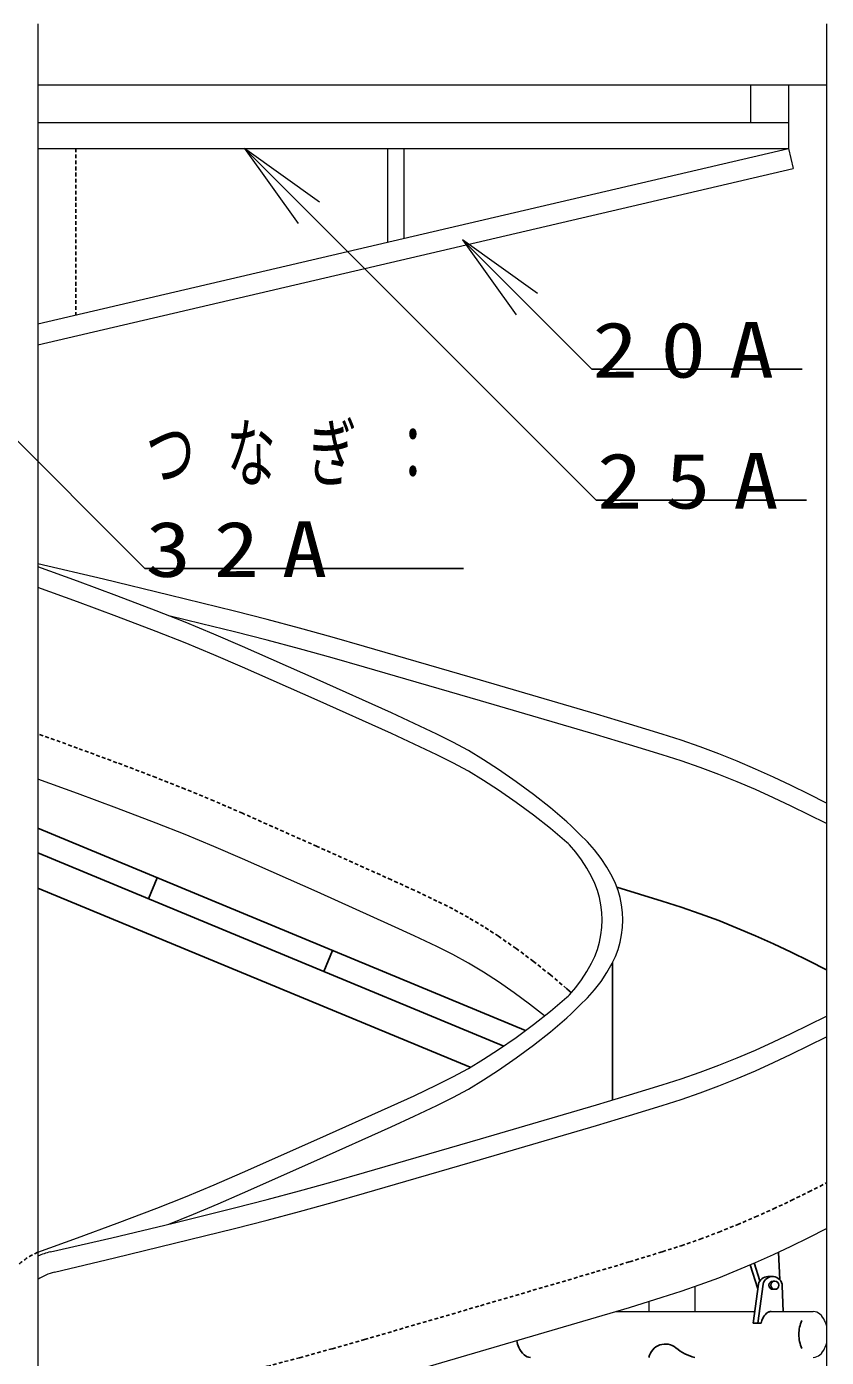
# Model space of a CAD drawing. Units: millimetres at full size; details may follow other scales. Extents: x 0 to 15000, y -1655 to 10280.
# Drawn here: x 2424 to 3478, y 2129 to 3884 of the extents above; entities that cross this region are included whole.
import ezdxf

# ---------------------------------------------------------------- set-up
doc = ezdxf.new("R2010")
doc.units = ezdxf.units.MM
doc.linetypes.add('USER4', pattern=[8, 5, -3])
for name, color, linetype, lineweight in [('外形', 2, 'Continuous', 25), ('文字', 2, 'Continuous', 13), ('補助', 2, 'Continuous', 25), ('隠線', 4, 'USER4', 25)]:
    doc.layers.add(name, color=color, linetype=linetype, lineweight=lineweight)
doc.styles.add('ＭＳ ゴシック', font='')
doc.styles.get('ＭＳ ゴシック').set_extended_font_data('MS Gothic')

# ---------------------------------------------------------------- blocks, each defined once
blk = doc.blocks.new('open_arrow')
at = {"color": 0, "linetype": 'Continuous', "lineweight": -2}
blk.add_lwpolyline([(7.5, 1.25), (0, 0), (7.5, -1.25)], dxfattribs=at)

msp = doc.modelspace()

# ---------------------------------------------------------------- linework, layer by layer
at = {"layer": '外形', "color": 7, "lineweight": 13}
for p, q in [((2438.745, 3887.167), (2438.745, 1627.167)), ((3478.143, 3887.167), (3478.143, 1627.167)), ((2438.745, 3807.167), (3478.143, 3807.167)), ((3378.143, 3807.167), (3378.143, 3757.167)), ((3428.143, 3807.167), (3428.143, 3723.167)), ((2438.745, 3757.167), (3428.143, 3757.167)), ((2438.745, 3723.167), (3428.143, 3723.167)), ((2438.745, 3491.979), (3428.143, 3723.167)), ((2899.595, 3723.167), (2899.595, 3599.664)), ((2921.295, 3723.167), (2921.295, 3604.734)), ((3428.143, 3723.167), (3434.332, 3696.68)), ((2438.745, 3464.047), (3434.332, 3696.68)), ((3304.771, 2222.68), (3304.771, 2189.734)), ((3244.271, 2203.011), (3244.271, 2189.734)), ((3200.453, 2189.734), (3383.701, 2189.734)), ((3405.179, 2189.734), (3460.83, 2189.734))]:
    msp.add_line(p, q, dxfattribs=at)
for points in [[(3478.143, 2860.123), (3455.06, 2871.887), (3431.79, 2883.279), (3408.341, 2894.296), (3384.719, 2904.936), (3360.568, 2915.254), (3336.187, 2925.016), (3311.59, 2934.217), (3286.788, 2942.852), (3261.794, 2950.917), (3218.572, 2964.152), (3175.256, 2977.078), (3022.294, 3021.965), (2869.242, 3066.542), (2826.559, 3078.716), (2783.767, 3090.499), (2740.869, 3101.892), (2697.868, 3112.892), (2611.63, 3134.235), (2525.254, 3155.017), (2438.745, 3175.237)], [(3153.001, 2818.727), (3147.575, 2824.471), (3141.925, 2829.996), (3136.06, 2835.292), (3114.338, 2853.573), (3092.074, 2871.189), (3069.288, 2888.125), (3046.001, 2904.365), (3026.356, 2917.111), (3006.258, 2929.129), (2985.734, 2940.403), (2964.81, 2950.917), (2934.908, 2965.047), (2904.843, 2978.824), (2806.758, 3022.86), (2708.515, 3066.542), (2670.806, 3082.858), (2632.835, 3098.552), (2594.61, 3113.621), (2542.817, 3133.301), (2490.86, 3152.548), (2438.745, 3171.361)], [(3139.401, 2805.127), (3137.739, 2806.619), (3136.06, 2808.092), (3114.338, 2826.373), (3092.074, 2843.989), (3069.288, 2860.925), (3046.001, 2877.165), (3026.356, 2889.911), (3006.258, 2901.929), (2985.734, 2913.203), (2964.81, 2923.717), (2934.908, 2937.847), (2904.843, 2951.624), (2806.758, 2995.66), (2708.515, 3039.342), (2670.806, 3055.658), (2632.835, 3071.352), (2594.61, 3086.421), (2542.817, 3106.101), (2490.86, 3125.348), (2438.745, 3144.161)], [(3478.143, 2832.923), (3455.06, 2844.687), (3431.79, 2856.079), (3408.341, 2867.096), (3384.719, 2877.736), (3360.568, 2888.054), (3336.187, 2897.816), (3311.59, 2907.017), (3286.788, 2915.652), (3261.794, 2923.717), (3218.572, 2936.952), (3175.256, 2949.878), (3022.294, 2994.765), (2869.242, 3039.342), (2826.559, 3051.516), (2783.767, 3063.299), (2740.869, 3074.692), (2697.868, 3085.692), (2654.651, 3096.462), (2611.399, 3107.092)], [(3106.792, 2579.667), (3086.929, 2595.107), (3066.661, 2610.01), (3046.001, 2624.365), (3026.356, 2637.111), (3006.258, 2649.129), (2985.734, 2660.403), (2964.81, 2670.917), (2934.908, 2685.047), (2904.843, 2698.824), (2806.758, 2742.86), (2708.515, 2786.542), (2670.806, 2802.858), (2632.835, 2818.552), (2594.61, 2833.621), (2542.817, 2853.301), (2490.86, 2872.548), (2438.745, 2891.361)], [(3153.001, 2593.407), (3163.103, 2603.252), (3172.483, 2613.787), (3181.094, 2624.959), (3188.892, 2636.713), (3195.84, 2648.989), (3200.047, 2657.934), (3203.526, 2667.187), (3206.256, 2676.687), (3208.218, 2686.376), (3209.4, 2696.19), (3209.795, 2706.067), (3209.4, 2715.944), (3208.218, 2725.758), (3206.256, 2735.447), (3203.526, 2744.947), (3200.047, 2754.2), (3195.84, 2763.145), (3188.892, 2775.421), (3181.094, 2787.175), (3172.483, 2798.347), (3163.103, 2808.882), (3153.001, 2818.727)], [(3139.401, 2607.007), (3147.71, 2616.774), (3155.374, 2627.056), (3162.36, 2637.809), (3168.64, 2648.989), (3172.847, 2657.934), (3176.326, 2667.187), (3179.056, 2676.687), (3181.018, 2686.376), (3182.2, 2696.19), (3182.595, 2706.067), (3182.2, 2715.944), (3181.018, 2725.758), (3179.056, 2735.447), (3176.326, 2744.947), (3172.847, 2754.2), (3168.64, 2763.145), (3162.36, 2774.325), (3155.374, 2785.078), (3147.71, 2795.36), (3139.401, 2805.127)], [(2438.745, 2267.881), (2491.206, 2286.851), (2543.506, 2306.259), (2595.642, 2326.102), (2633.518, 2341.053), (2671.145, 2356.618), (2708.515, 2372.792), (2806.639, 2416.423), (2904.605, 2460.407), (2934.789, 2474.236), (2964.81, 2488.417), (2985.72, 2498.92), (3006.231, 2510.183), (3026.315, 2522.19), (3045.946, 2534.926), (3069.247, 2551.177), (3092.047, 2568.123), (3114.325, 2585.75), (3136.06, 2604.042), (3137.739, 2605.515), (3139.401, 2607.007)], [(2455.303, 2268.282), (2536.32, 2286.988), (2617.177, 2306.375), (2697.868, 2326.442), (2740.869, 2337.442), (2783.767, 2348.835), (2826.559, 2360.618), (2869.242, 2372.792), (3022.294, 2417.369), (3175.256, 2462.256), (3218.572, 2475.182), (3261.794, 2488.417), (3286.788, 2496.482), (3311.59, 2505.117), (3336.187, 2514.318), (3360.568, 2524.08), (3384.719, 2534.398), (3408.341, 2545.038), (3431.79, 2556.055), (3455.06, 2567.447), (3478.143, 2579.211)], [(2611.445, 2305.054), (2643.99, 2318.113), (2676.349, 2331.627), (2708.515, 2345.592), (2806.639, 2389.223), (2904.605, 2433.207), (2934.789, 2447.036), (2964.81, 2461.217), (2985.72, 2471.72), (3006.231, 2482.983), (3026.315, 2494.99), (3045.946, 2507.726), (3069.247, 2523.977), (3092.047, 2540.923), (3114.325, 2558.55), (3136.06, 2576.842), (3141.925, 2582.138), (3147.575, 2587.663), (3153.001, 2593.407)], [(2460.731, 2241.615), (2539.843, 2260.55), (2618.889, 2279.759), (2697.868, 2299.242), (2740.869, 2310.242), (2783.767, 2321.635), (2826.559, 2333.418), (2869.242, 2345.592), (3022.294, 2390.169), (3175.256, 2435.056), (3218.572, 2447.982), (3261.794, 2461.217), (3286.788, 2469.282), (3311.59, 2477.917), (3336.187, 2487.118), (3360.568, 2496.88), (3384.719, 2507.198), (3408.341, 2517.838), (3431.79, 2528.855), (3455.06, 2540.247), (3478.143, 2552.011)], [(2438.745, 1984.097), (2525.254, 2004.317), (2611.63, 2025.099), (2697.868, 2046.442), (2740.869, 2057.442), (2783.767, 2068.835), (2826.559, 2080.618), (2869.242, 2092.792), (3022.294, 2137.369), (3175.256, 2182.256), (3218.572, 2195.182), (3261.794, 2208.417), (3286.788, 2216.482), (3311.59, 2225.117), (3336.187, 2234.318), (3360.568, 2244.08), (3384.719, 2254.398), (3408.341, 2265.038), (3431.79, 2276.055), (3455.06, 2287.447), (3478.143, 2299.211)]]:
    msp.add_lwpolyline(points, dxfattribs=at)
for centre, radius, start, end in [((2476.895, 2175.152), 95.6, 103.0535, 113.51934), ((2476.895, 2175.152), 68.4, 103.66959, 123.90024), ((3460.39, 2175.779), 13.962, 48.40011, 88.19657), ((3453.094, 2167.561), 24.952, 24.63858, 48.40011), ((3436.5, 2159.95), 43.208, 15.46491, 24.63858), ((3453.094, 2151.408), 24.952, 311.59989, 335.36142), ((3436.5, 2159.018), 43.208, 335.36142, 344.53509), ((3460.39, 2143.19), 13.962, 271.80343, 311.59989)]:
    msp.add_arc(centre, radius, start, end, dxfattribs=at)
at = {"layer": '文字'}
for p, q in [((2711.093, 3723.167), (3174.864, 3259.396)), ((2998.417, 3602.579), (3168.904, 3432.092)), ((2187.33, 3561.88), (2579.882, 3169.328))]:
    msp.add_line(p, q, dxfattribs=at)
at = {"layer": '文字', "lineweight": 25}
for p, q in [((3168.904, 3432.092), (3446.022, 3432.092)), ((3174.864, 3259.396), (3451.982, 3259.396)), ((2579.882, 3169.328), (2999.766, 3169.328))]:
    msp.add_line(p, q, dxfattribs=at)
at = {"layer": '補助'}
for p, q in [((2438.745, 2826.755), (3081.524, 2560.169)), ((2438.745, 2794.277), (3052.805, 2539.602)), ((2584.686, 2733.75), (2596.179, 2761.461)), ((2438.745, 2748.05), (3008.762, 2511.641)), ((2815.613, 2637.975), (2827.106, 2665.686)), ((3196.195, 2468.463), (3196.195, 2649.678)), ((3414.848, 2268.049), (3416.594, 2231.594)), ((3387.747, 2219.433), (3377.546, 2251.265)), ((3390.612, 2230.256), (3383.103, 2253.687)), ((3401.128, 2235.711), (3407.161, 2235.711)), ((3407.792, 2229.709), (3410.284, 2229.709)), ((3381.594, 2174.268), (3388.624, 2225.864)), ((3387.627, 2174.268), (3394.657, 2225.864)), ((3407.792, 2218.961), (3410.284, 2218.961)), ((3421.112, 2189.734), (3420.012, 2223.43)), ((3392.002, 2174.268), (3381.594, 2174.268))]:
    msp.add_line(p, q, dxfattribs=at)
msp.add_lwpolyline([(3478.143, 2640.123), (3455.06, 2651.887), (3431.79, 2663.279), (3408.341, 2674.296), (3384.719, 2684.936), (3360.568, 2695.254), (3336.187, 2705.016), (3311.59, 2714.217), (3286.788, 2722.852), (3261.794, 2730.917), (3231.951, 2740.091), (3202.062, 2749.118)], dxfattribs=at)
msp.add_circle((3410.284, 2224.335), 5.374, dxfattribs=at)
for centre, radius, start, end in [((3401.128, 2222.848), 12.863, 90, 166.43899), ((3407.161, 2222.848), 12.863, 2.59351, 166.43899), ((3407.792, 2224.335), 5.374, 90, 270), ((3444.008, 2159.921), 53.948, 162.93365, 164.57685), ((3422.634, 2166.483), 31.59, 145.0295, 162.93365), ((3408.112, 2176.64), 13.869, 119.59728, 145.0295), ((3405.183, 2181.797), 7.937, 89.9735, 119.59728), ((3485.159, 2159.95), 43.208, 155.36142, 180.61801), ((3485.159, 2159.018), 43.208, 179.38199, 204.63858), ((3113.127, 2159.084), 43.793, 190.18494, 202.57524), ((3097.312, 2152.508), 26.665, 202.57524, 228.75694), ((3265.81, 2124.916), 21.968, 50.08828, 168.66296), ((3317.003, 2184.44), 56.544, 228.99845, 257.50664), ((3088.301, 2142.231), 12.996, 228.75694, 269.60845)]:
    msp.add_arc(centre, radius, start, end, dxfattribs=at)
at = {"layer": '隠線'}
msp.add_line((2488.745, 3723.167), (2488.745, 3503.662), dxfattribs=at)
for points in [[(3141.999, 2609.926), (3139.056, 2612.639), (3136.06, 2615.292), (3114.338, 2633.573), (3092.074, 2651.189), (3069.288, 2668.125), (3046.001, 2684.365), (3026.356, 2697.111), (3006.258, 2709.129), (2985.734, 2720.403), (2964.81, 2730.917), (2934.908, 2745.047), (2904.843, 2758.824), (2806.758, 2802.86), (2708.515, 2846.542), (2670.806, 2862.858), (2632.835, 2878.552), (2594.61, 2893.621), (2542.817, 2913.301), (2490.86, 2932.548), (2438.745, 2951.361)], [(2438.745, 2044.097), (2525.254, 2064.317), (2611.63, 2085.099), (2697.868, 2106.442), (2740.869, 2117.442), (2783.767, 2128.835), (2826.559, 2140.618), (2869.242, 2152.792), (3022.294, 2197.369), (3175.256, 2242.256), (3218.572, 2255.182), (3261.794, 2268.417), (3286.788, 2276.482), (3311.59, 2285.117), (3336.187, 2294.318), (3360.568, 2304.08), (3384.719, 2314.398), (3408.341, 2325.038), (3431.79, 2336.055), (3455.06, 2347.447), (3478.143, 2359.211)]]:
    msp.add_lwpolyline(points, dxfattribs=at)
msp.add_arc((2476.895, 2180.223), 95.6, 113.51934, 180, dxfattribs=at)

# ---------------------------------------------------------------- block references
at = {"layer": '文字', "xscale": 16, "yscale": 16, "rotation": 315}
for p in [(2711.093, 3723.167), (2998.417, 3602.579)]:
    msp.add_blockref('open_arrow', p, dxfattribs=at)

# ---------------------------------------------------------------- texts
at = {"layer": '文字', "char_height": 73.31, "attachment_point": 7, "style": 'ＭＳ ゴシック'}
for s, insert in [('\\T1.5;\\W1.2;20A', (3169.836, 3419.736)), ('\\T1.64;\\W0.65;つなぎ：', (2580.813, 3279.716)), ('\\T1.5;\\W1.2;25A', (3175.795, 3247.039)), ('\\T1.5;\\W1.2;32A', (2580.813, 3156.972))]:
    msp.add_mtext(s, dxfattribs=dict(at, insert=insert))

doc.saveas('drawing.dxf')
